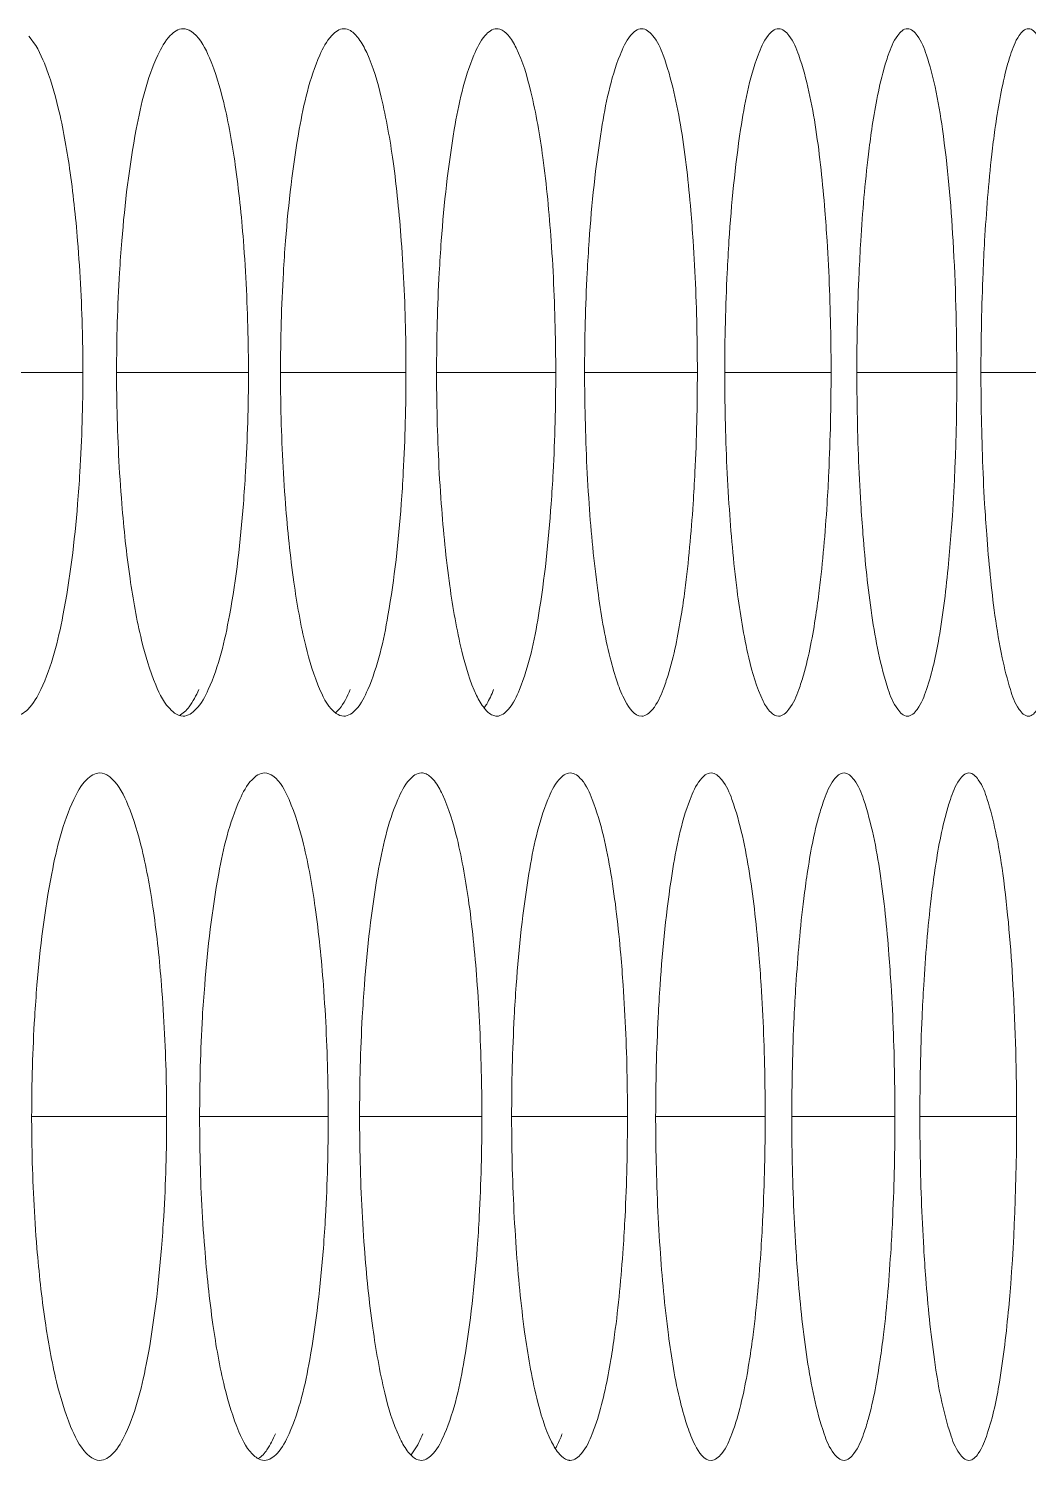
# Model space of a CAD drawing. Header units: millimetres. Extents: x 1177 to 4147, y 93 to 2194.
# Drawn here: x 2907.68 to 2916.4, y 1369.09 to 1381.58 of the extents above; entities that cross this region are included whole.
import ezdxf

# ---------------------------------------------------------------- set-up
doc = ezdxf.new("R2010")
doc.units = ezdxf.units.MM
doc.header["$LTSCALE"] = 0.1
doc.layers.add('标注', color=251, linetype='Continuous', lineweight=9)

msp = doc.modelspace()

# ---------------------------------------------------------------- linework, layer by layer
at = {"layer": '标注'}
for p, q in [((2906.944, 1378.582), (2908.15, 1378.582)), ((2908.444, 1378.582), (2909.595, 1378.582)), ((2909.875, 1378.582), (2910.97, 1378.582)), ((2911.237, 1378.582), (2912.277, 1378.582)), ((2912.529, 1378.582), (2913.513, 1378.582)), ((2913.752, 1378.582), (2914.68, 1378.582)), ((2914.905, 1378.582), (2915.777, 1378.582)), ((2915.988, 1378.582), (2916.804, 1378.582)), ((2907.703, 1372.087), (2908.881, 1372.087)), ((2909.169, 1372.087), (2910.291, 1372.087)), ((2910.565, 1372.087), (2911.632, 1372.087)), ((2911.892, 1372.087), (2912.903, 1372.087)), ((2913.149, 1372.087), (2914.105, 1372.087)), ((2914.337, 1372.087), (2915.237, 1372.087)), ((2915.455, 1372.087), (2916.299, 1372.087))]:
    msp.add_line(p, q, dxfattribs=at)
for points, knots in [([(2908.104, 1379.73), (2908.087, 1379.941), (2908.045, 1380.33), (2907.954, 1380.85), (2907.84, 1381.239), (2907.739, 1381.449), (2907.677, 1381.516)], [0, 0, 0, 0, 0.343252, 0.632232, 0.852748, 1, 1, 1, 1]), ([(2909.025, 1381.582), (2908.983, 1381.582), (2908.882, 1381.51), (2908.833, 1381.412), (2908.804, 1381.351)], [0, 0, 0, 0, 0.384136, 1, 1, 1, 1]), ([(2909.115, 1381.544), (2909.108, 1381.55), (2909.082, 1381.57), (2909.049, 1381.582), (2909.025, 1381.582)], [0, 0, 0, 0, 0.282086, 1, 1, 1, 1]), ([(2909.551, 1379.73), (2909.534, 1379.951), (2909.492, 1380.356), (2909.399, 1380.894), (2909.285, 1381.281), (2909.18, 1381.488), (2909.115, 1381.544)], [0, 0, 0, 0, 0.353299, 0.646273, 0.86342, 1, 1, 1, 1]), ([(2910.428, 1381.582), (2910.388, 1381.582), (2910.291, 1381.508), (2910.245, 1381.412), (2910.218, 1381.351)], [0, 0, 0, 0, 0.378328, 1, 1, 1, 1]), ([(2910.929, 1379.73), (2910.912, 1379.962), (2910.871, 1380.383), (2910.775, 1380.933), (2910.671, 1381.295), (2910.57, 1381.486), (2910.514, 1381.548), (2910.485, 1381.565)], [0, 0, 0, 0, 0.364158, 0.661207, 0.874207, 0.947517, 1, 1, 1, 1]), ([(2911.762, 1381.582), (2911.723, 1381.582), (2911.63, 1381.506), (2911.589, 1381.412), (2911.563, 1381.351)], [0, 0, 0, 0, 0.37223, 1, 1, 1, 1]), ([(2912.237, 1379.73), (2912.22, 1379.972), (2912.179, 1380.41), (2912.083, 1380.974), (2911.978, 1381.337), (2911.876, 1381.518), (2911.817, 1381.57), (2911.788, 1381.578)], [0, 0, 0, 0, 0.376417, 0.678059, 0.88637, 0.953961, 1, 1, 1, 1]), ([(2913.027, 1381.582), (2912.989, 1381.582), (2912.9, 1381.504), (2912.862, 1381.411), (2912.838, 1381.351)], [0, 0, 0, 0, 0.36584, 1, 1, 1, 1]), ([(2913.372, 1380.703), (2913.336, 1380.922), (2913.276, 1381.21), (2913.153, 1381.504), (2913.064, 1381.582), (2913.027, 1381.582)], [0, 0, 0, 0, 0.68404, 0.884461, 1, 1, 1, 1]), ([(2914.222, 1381.582), (2914.185, 1381.582), (2914.101, 1381.501), (2914.066, 1381.411), (2914.043, 1381.351)], [0, 0, 0, 0, 0.359161, 1, 1, 1, 1]), ([(2914.547, 1380.703), (2914.514, 1380.922), (2914.456, 1381.209), (2914.342, 1381.501), (2914.258, 1381.582), (2914.222, 1381.582)], [0, 0, 0, 0, 0.688296, 0.888112, 1, 1, 1, 1]), ([(2915.347, 1381.582), (2915.312, 1381.582), (2915.232, 1381.499), (2915.2, 1381.411), (2915.179, 1381.351)], [0, 0, 0, 0, 0.352199, 1, 1, 1, 1]), ([(2915.777, 1378.582), (2915.777, 1378.965), (2915.758, 1379.673), (2915.687, 1380.507), (2915.599, 1381.045), (2915.525, 1381.324), (2915.461, 1381.499), (2915.381, 1381.582), (2915.347, 1381.582)], [0, 0, 0, 0, 0.372429, 0.689732, 0.811883, 0.904664, 0.966442, 1, 1, 1, 1]), ([(2916.402, 1381.582), (2916.369, 1381.582), (2916.293, 1381.496), (2916.265, 1381.41), (2916.245, 1381.351)], [0, 0, 0, 0, 0.34497, 1, 1, 1, 1]), ([(2916.804, 1378.582), (2916.804, 1378.965), (2916.786, 1379.673), (2916.72, 1380.507), (2916.638, 1381.045), (2916.568, 1381.323), (2916.51, 1381.496), (2916.435, 1381.582), (2916.402, 1381.582)], [0, 0, 0, 0, 0.373515, 0.691581, 0.813864, 0.906521, 0.967776, 1, 1, 1, 1]), ([(2908.804, 1381.351), (2908.709, 1381.147), (2908.581, 1380.603), (2908.516, 1380.056), (2908.49, 1379.73)], [0, 0, 0, 0, 0.407017, 1, 1, 1, 1]), ([(2910.218, 1381.351), (2910.128, 1381.146), (2910.006, 1380.602), (2909.944, 1380.056), (2909.919, 1379.73)], [0, 0, 0, 0, 0.406317, 1, 1, 1, 1]), ([(2911.563, 1381.351), (2911.476, 1381.145), (2911.361, 1380.601), (2911.302, 1380.056), (2911.278, 1379.73)], [0, 0, 0, 0, 0.405644, 1, 1, 1, 1]), ([(2912.838, 1381.351), (2912.755, 1381.144), (2912.647, 1380.6), (2912.591, 1380.055), (2912.568, 1379.73)], [0, 0, 0, 0, 0.405, 1, 1, 1, 1]), ([(2914.043, 1381.351), (2913.965, 1381.143), (2913.863, 1380.6), (2913.81, 1380.055), (2913.789, 1379.73)], [0, 0, 0, 0, 0.404385, 1, 1, 1, 1]), ([(2915.179, 1381.351), (2915.164, 1381.309), (2915.1, 1381.097), (2915.061, 1380.878), (2915.035, 1380.703)], [0, 0, 0, 0, 0.198383, 1, 1, 1, 1]), ([(2916.245, 1381.351), (2916.231, 1381.309), (2916.171, 1381.097), (2916.135, 1380.878), (2916.11, 1380.703)], [0, 0, 0, 0, 0.197891, 1, 1, 1, 1]), ([(2913.476, 1379.73), (2913.47, 1379.818), (2913.445, 1380.144), (2913.41, 1380.469), (2913.372, 1380.703)], [0, 0, 0, 0, 0.272672, 1, 1, 1, 1]), ([(2914.645, 1379.73), (2914.639, 1379.818), (2914.616, 1380.144), (2914.583, 1380.469), (2914.547, 1380.703)], [0, 0, 0, 0, 0.272763, 1, 1, 1, 1]), ([(2915.035, 1380.703), (2915.025, 1380.631), (2914.982, 1380.307), (2914.955, 1379.982), (2914.939, 1379.73)], [0, 0, 0, 0, 0.224658, 1, 1, 1, 1]), ([(2916.11, 1380.703), (2916.1, 1380.631), (2916.06, 1380.307), (2916.035, 1379.982), (2916.02, 1379.73)], [0, 0, 0, 0, 0.224554, 1, 1, 1, 1]), ([(2908.15, 1378.582), (2908.15, 1378.68), (2908.146, 1379.063), (2908.127, 1379.446), (2908.104, 1379.73)], [0, 0, 0, 0, 0.255908, 1, 1, 1, 1]), ([(2908.49, 1379.73), (2908.482, 1379.637), (2908.456, 1379.255), (2908.444, 1378.873), (2908.444, 1378.582)], [0, 0, 0, 0, 0.241932, 1, 1, 1, 1]), ([(2909.595, 1378.582), (2909.595, 1378.68), (2909.591, 1379.063), (2909.573, 1379.446), (2909.551, 1379.73)], [0, 0, 0, 0, 0.255929, 1, 1, 1, 1]), ([(2909.919, 1379.73), (2909.911, 1379.637), (2909.886, 1379.255), (2909.875, 1378.873), (2909.875, 1378.582)], [0, 0, 0, 0, 0.241898, 1, 1, 1, 1]), ([(2910.97, 1378.582), (2910.97, 1378.68), (2910.967, 1379.063), (2910.95, 1379.446), (2910.929, 1379.73)], [0, 0, 0, 0, 0.255949, 1, 1, 1, 1]), ([(2911.278, 1379.73), (2911.271, 1379.637), (2911.247, 1379.255), (2911.237, 1378.873), (2911.237, 1378.582)], [0, 0, 0, 0, 0.241865, 1, 1, 1, 1]), ([(2912.277, 1378.582), (2912.277, 1378.68), (2912.273, 1379.063), (2912.257, 1379.446), (2912.237, 1379.73)], [0, 0, 0, 0, 0.255968, 1, 1, 1, 1]), ([(2912.568, 1379.73), (2912.562, 1379.637), (2912.539, 1379.255), (2912.529, 1378.873), (2912.529, 1378.582)], [0, 0, 0, 0, 0.241834, 1, 1, 1, 1]), ([(2913.513, 1378.582), (2913.513, 1378.68), (2913.51, 1379.063), (2913.495, 1379.446), (2913.476, 1379.73)], [0, 0, 0, 0, 0.255986, 1, 1, 1, 1]), ([(2913.789, 1379.73), (2913.783, 1379.637), (2913.761, 1379.255), (2913.752, 1378.872), (2913.752, 1378.582)], [0, 0, 0, 0, 0.241805, 1, 1, 1, 1]), ([(2914.68, 1378.582), (2914.68, 1378.68), (2914.677, 1379.063), (2914.663, 1379.446), (2914.645, 1379.73)], [0, 0, 0, 0, 0.256003, 1, 1, 1, 1]), ([(2914.939, 1379.73), (2914.934, 1379.637), (2914.913, 1379.255), (2914.905, 1378.872), (2914.905, 1378.582)], [0, 0, 0, 0, 0.241777, 1, 1, 1, 1]), ([(2916.02, 1379.73), (2916.015, 1379.637), (2915.996, 1379.255), (2915.988, 1378.872), (2915.988, 1378.582)], [0, 0, 0, 0, 0.241751, 1, 1, 1, 1]), ([(2908.104, 1377.435), (2908.112, 1377.527), (2908.139, 1377.909), (2908.15, 1378.292), (2908.15, 1378.582)], [0, 0, 0, 0, 0.24194, 1, 1, 1, 1]), ([(2908.444, 1378.582), (2908.444, 1378.484), (2908.448, 1378.102), (2908.467, 1377.719), (2908.49, 1377.435)], [0, 0, 0, 0, 0.255912, 1, 1, 1, 1]), ([(2909.551, 1377.435), (2909.558, 1377.527), (2909.584, 1377.909), (2909.595, 1378.292), (2909.595, 1378.582)], [0, 0, 0, 0, 0.241906, 1, 1, 1, 1]), ([(2909.875, 1378.582), (2909.875, 1378.484), (2909.879, 1378.102), (2909.897, 1377.719), (2909.919, 1377.435)], [0, 0, 0, 0, 0.255933, 1, 1, 1, 1]), ([(2910.929, 1377.435), (2910.936, 1377.527), (2910.96, 1377.909), (2910.97, 1378.292), (2910.97, 1378.582)], [0, 0, 0, 0, 0.241873, 1, 1, 1, 1]), ([(2911.237, 1378.582), (2911.237, 1378.484), (2911.241, 1378.102), (2911.257, 1377.719), (2911.278, 1377.435)], [0, 0, 0, 0, 0.255953, 1, 1, 1, 1]), ([(2912.237, 1377.435), (2912.244, 1377.527), (2912.267, 1377.909), (2912.277, 1378.292), (2912.277, 1378.582)], [0, 0, 0, 0, 0.241842, 1, 1, 1, 1]), ([(2912.529, 1378.582), (2912.529, 1378.484), (2912.533, 1378.102), (2912.548, 1377.719), (2912.568, 1377.435)], [0, 0, 0, 0, 0.255971, 1, 1, 1, 1]), ([(2913.476, 1377.435), (2913.482, 1377.527), (2913.504, 1377.909), (2913.513, 1378.292), (2913.513, 1378.582)], [0, 0, 0, 0, 0.241812, 1, 1, 1, 1]), ([(2913.752, 1378.582), (2913.752, 1378.484), (2913.755, 1378.102), (2913.77, 1377.719), (2913.789, 1377.435)], [0, 0, 0, 0, 0.255989, 1, 1, 1, 1]), ([(2914.645, 1377.435), (2914.651, 1377.527), (2914.671, 1377.91), (2914.68, 1378.292), (2914.68, 1378.582)], [0, 0, 0, 0, 0.241784, 1, 1, 1, 1]), ([(2914.905, 1378.582), (2914.905, 1378.484), (2914.908, 1378.102), (2914.922, 1377.719), (2914.939, 1377.435)], [0, 0, 0, 0, 0.256006, 1, 1, 1, 1]), ([(2915.512, 1375.814), (2915.563, 1375.96), (2915.64, 1376.327), (2915.751, 1377.25), (2915.777, 1378.026), (2915.777, 1378.582)], [0, 0, 0, 0, 0.166119, 0.401654, 1, 1, 1, 1]), ([(2915.988, 1378.582), (2915.988, 1378.484), (2915.991, 1378.102), (2916.004, 1377.719), (2916.02, 1377.435)], [0, 0, 0, 0, 0.256022, 1, 1, 1, 1]), ([(2907.782, 1375.814), (2907.88, 1376.017), (2908.011, 1376.562), (2908.078, 1377.109), (2908.104, 1377.435)], [0, 0, 0, 0, 0.407475, 1, 1, 1, 1]), ([(2908.49, 1377.435), (2908.507, 1377.217), (2908.55, 1376.818), (2908.643, 1376.287), (2908.758, 1375.899), (2908.861, 1375.69), (2908.925, 1375.63)], [0, 0, 0, 0, 0.349668, 0.641268, 0.859711, 1, 1, 1, 1]), ([(2909.244, 1375.814), (2909.338, 1376.018), (2909.463, 1376.562), (2909.526, 1377.109), (2909.551, 1377.435)], [0, 0, 0, 0, 0.406757, 1, 1, 1, 1]), ([(2909.919, 1377.435), (2909.936, 1377.207), (2909.978, 1376.792), (2910.074, 1376.243), (2910.189, 1375.859), (2910.294, 1375.653), (2910.361, 1375.606)], [0, 0, 0, 0, 0.360647, 0.656591, 0.871311, 1, 1, 1, 1]), ([(2910.637, 1375.814), (2910.726, 1376.019), (2910.845, 1376.563), (2910.905, 1377.109), (2910.929, 1377.435)], [0, 0, 0, 0, 0.406066, 1, 1, 1, 1]), ([(2911.278, 1377.435), (2911.296, 1377.196), (2911.338, 1376.764), (2911.435, 1376.204), (2911.54, 1375.842), (2911.642, 1375.657), (2911.698, 1375.602), (2911.727, 1375.59)], [0, 0, 0, 0, 0.372333, 0.672575, 0.882635, 0.952132, 1, 1, 1, 1]), ([(2911.96, 1375.814), (2912.045, 1376.02), (2912.157, 1376.564), (2912.214, 1377.109), (2912.237, 1377.435)], [0, 0, 0, 0, 0.405403, 1, 1, 1, 1]), ([(2912.568, 1377.435), (2912.586, 1377.182), (2912.629, 1376.73), (2912.715, 1376.212), (2912.808, 1375.886), (2912.877, 1375.714), (2912.962, 1375.582), (2913.027, 1375.582)], [0, 0, 0, 0, 0.389161, 0.695877, 0.811486, 0.900262, 1, 1, 1, 1]), ([(2913.372, 1376.462), (2913.384, 1376.534), (2913.43, 1376.857), (2913.459, 1377.183), (2913.476, 1377.435)], [0, 0, 0, 0, 0.224828, 1, 1, 1, 1]), ([(2913.789, 1377.435), (2913.805, 1377.183), (2913.845, 1376.731), (2913.937, 1376.155), (2914.039, 1375.794), (2914.136, 1375.622), (2914.196, 1375.582), (2914.222, 1375.582)], [0, 0, 0, 0, 0.389812, 0.696656, 0.899917, 0.961012, 1, 1, 1, 1]), ([(2914.547, 1376.462), (2914.558, 1376.534), (2914.602, 1376.857), (2914.629, 1377.183), (2914.645, 1377.435)], [0, 0, 0, 0, 0.224714, 1, 1, 1, 1]), ([(2914.939, 1377.435), (2914.945, 1377.346), (2914.968, 1377.021), (2915.001, 1376.696), (2915.035, 1376.462)], [0, 0, 0, 0, 0.272803, 1, 1, 1, 1]), ([(2916.02, 1377.435), (2916.026, 1377.346), (2916.047, 1377.021), (2916.078, 1376.696), (2916.11, 1376.462)], [0, 0, 0, 0, 0.272887, 1, 1, 1, 1]), ([(2913.214, 1375.814), (2913.23, 1375.855), (2913.301, 1376.067), (2913.344, 1376.286), (2913.372, 1376.462)], [0, 0, 0, 0, 0.199302, 1, 1, 1, 1]), ([(2914.398, 1375.814), (2914.413, 1375.855), (2914.48, 1376.067), (2914.52, 1376.286), (2914.547, 1376.462)], [0, 0, 0, 0, 0.198767, 1, 1, 1, 1]), ([(2915.035, 1376.462), (2915.068, 1376.243), (2915.123, 1375.956), (2915.232, 1375.666), (2915.312, 1375.582), (2915.347, 1375.582)], [0, 0, 0, 0, 0.692122, 0.891575, 1, 1, 1, 1]), ([(2916.11, 1376.462), (2916.128, 1376.337), (2916.162, 1376.12), (2916.233, 1375.841), (2916.293, 1375.668), (2916.369, 1375.582), (2916.402, 1375.582)], [0, 0, 0, 0, 0.396145, 0.696516, 0.895316, 1, 1, 1, 1]), ([(2907.553, 1375.582), (2907.596, 1375.582), (2907.701, 1375.653), (2907.752, 1375.752), (2907.782, 1375.814)], [0, 0, 0, 0, 0.389686, 1, 1, 1, 1]), ([(2908.989, 1375.589), (2909.025, 1375.602), (2909.096, 1375.676), (2909.138, 1375.761), (2909.161, 1375.814)], [0, 0, 0, 0, 0.398504, 1, 1, 1, 1]), ([(2909.025, 1375.582), (2909.067, 1375.582), (2909.168, 1375.655), (2909.216, 1375.753), (2909.244, 1375.814)], [0, 0, 0, 0, 0.384127, 1, 1, 1, 1]), ([(2910.356, 1375.612), (2910.368, 1375.622), (2910.423, 1375.68), (2910.458, 1375.754), (2910.482, 1375.814)], [0, 0, 0, 0, 0.193099, 1, 1, 1, 1]), ([(2910.428, 1375.582), (2910.469, 1375.582), (2910.566, 1375.657), (2910.61, 1375.753), (2910.637, 1375.814)], [0, 0, 0, 0, 0.37828, 1, 1, 1, 1]), ([(2911.653, 1375.656), (2911.661, 1375.667), (2911.693, 1375.716), (2911.717, 1375.77), (2911.734, 1375.814)], [0, 0, 0, 0, 0.212146, 1, 1, 1, 1]), ([(2911.762, 1375.582), (2911.801, 1375.582), (2911.894, 1375.659), (2911.935, 1375.753), (2911.96, 1375.814)], [0, 0, 0, 0, 0.372142, 1, 1, 1, 1]), ([(2913.027, 1375.582), (2913.064, 1375.582), (2913.153, 1375.661), (2913.19, 1375.754), (2913.214, 1375.814)], [0, 0, 0, 0, 0.36571, 1, 1, 1, 1]), ([(2914.222, 1375.582), (2914.258, 1375.582), (2914.342, 1375.664), (2914.376, 1375.754), (2914.398, 1375.814)], [0, 0, 0, 0, 0.358988, 1, 1, 1, 1]), ([(2915.347, 1375.582), (2915.381, 1375.582), (2915.461, 1375.666), (2915.492, 1375.754), (2915.512, 1375.814)], [0, 0, 0, 0, 0.351982, 1, 1, 1, 1]), ([(2916.402, 1375.582), (2916.435, 1375.582), (2916.51, 1375.669), (2916.538, 1375.754), (2916.557, 1375.814)], [0, 0, 0, 0, 0.34471, 1, 1, 1, 1]), ([(2908.925, 1375.63), (2908.933, 1375.623), (2908.961, 1375.598), (2908.998, 1375.582), (2909.025, 1375.582)], [0, 0, 0, 0, 0.288207, 1, 1, 1, 1]), ([(2908.298, 1375.087), (2908.254, 1375.087), (2908.151, 1375.016), (2908.101, 1374.917), (2908.071, 1374.855)], [0, 0, 0, 0, 0.386933, 1, 1, 1, 1]), ([(2908.404, 1375.035), (2908.396, 1375.043), (2908.366, 1375.07), (2908.326, 1375.087), (2908.298, 1375.087)], [0, 0, 0, 0, 0.288854, 1, 1, 1, 1]), ([(2908.836, 1373.234), (2908.819, 1373.451), (2908.778, 1373.847), (2908.685, 1374.377), (2908.571, 1374.765), (2908.468, 1374.974), (2908.404, 1375.035)], [0, 0, 0, 0, 0.348125, 0.639047, 0.857939, 1, 1, 1, 1]), ([(2909.735, 1375.087), (2909.694, 1375.087), (2909.595, 1375.014), (2909.548, 1374.917), (2909.52, 1374.855)], [0, 0, 0, 0, 0.381268, 1, 1, 1, 1]), ([(2910.249, 1373.234), (2910.232, 1373.461), (2910.19, 1373.873), (2910.096, 1374.42), (2909.981, 1374.805), (2909.876, 1375.011), (2909.809, 1375.06)], [0, 0, 0, 0, 0.358786, 0.65392, 0.869192, 1, 1, 1, 1]), ([(2911.104, 1375.087), (2911.064, 1375.087), (2910.969, 1375.012), (2910.926, 1374.916), (2910.899, 1374.855)], [0, 0, 0, 0, 0.375316, 1, 1, 1, 1]), ([(2911.592, 1373.234), (2911.575, 1373.472), (2911.534, 1373.901), (2911.438, 1374.459), (2911.333, 1374.821), (2911.231, 1375.008), (2911.174, 1375.065), (2911.145, 1375.078)], [0, 0, 0, 0, 0.370156, 0.669475, 0.880231, 0.950761, 1, 1, 1, 1]), ([(2912.403, 1375.087), (2912.365, 1375.087), (2912.274, 1375.01), (2912.234, 1374.916), (2912.209, 1374.855)], [0, 0, 0, 0, 0.369072, 1, 1, 1, 1]), ([(2912.758, 1374.208), (2912.722, 1374.427), (2912.66, 1374.715), (2912.532, 1375.01), (2912.442, 1375.087), (2912.403, 1375.087)], [0, 0, 0, 0, 0.68191, 0.882647, 1, 1, 1, 1]), ([(2913.633, 1375.087), (2913.596, 1375.087), (2913.509, 1375.007), (2913.473, 1374.916), (2913.449, 1374.855)], [0, 0, 0, 0, 0.362536, 1, 1, 1, 1]), ([(2913.968, 1374.208), (2913.934, 1374.427), (2913.875, 1374.714), (2913.756, 1375.007), (2913.67, 1375.087), (2913.633, 1375.087)], [0, 0, 0, 0, 0.686169, 0.886283, 1, 1, 1, 1]), ([(2914.793, 1375.087), (2914.757, 1375.087), (2914.675, 1375.005), (2914.642, 1374.916), (2914.62, 1374.855)], [0, 0, 0, 0, 0.355714, 1, 1, 1, 1]), ([(2915.108, 1374.208), (2915.076, 1374.427), (2915.02, 1374.714), (2914.91, 1375.005), (2914.828, 1375.087), (2914.793, 1375.087)], [0, 0, 0, 0, 0.690419, 0.889948, 1, 1, 1, 1]), ([(2915.883, 1375.087), (2915.849, 1375.087), (2915.771, 1375.002), (2915.741, 1374.915), (2915.721, 1374.855)], [0, 0, 0, 0, 0.348617, 1, 1, 1, 1]), ([(2916.299, 1372.087), (2916.299, 1372.47), (2916.281, 1373.178), (2916.212, 1374.011), (2916.127, 1374.55), (2916.055, 1374.828), (2915.994, 1375.002), (2915.917, 1375.087), (2915.883, 1375.087)], [0, 0, 0, 0, 0.372977, 0.690664, 0.812881, 0.905598, 0.967111, 1, 1, 1, 1]), ([(2908.071, 1374.855), (2907.975, 1374.652), (2907.843, 1374.108), (2907.776, 1373.561), (2907.749, 1373.234)], [0, 0, 0, 0, 0.407378, 1, 1, 1, 1]), ([(2909.52, 1374.855), (2909.427, 1374.651), (2909.302, 1374.107), (2909.239, 1373.561), (2909.213, 1373.234)], [0, 0, 0, 0, 0.406664, 1, 1, 1, 1]), ([(2910.899, 1374.855), (2910.811, 1374.65), (2910.692, 1374.106), (2910.632, 1373.56), (2910.607, 1373.234)], [0, 0, 0, 0, 0.405977, 1, 1, 1, 1]), ([(2912.209, 1374.855), (2912.125, 1374.649), (2912.013, 1374.106), (2911.955, 1373.56), (2911.932, 1373.234)], [0, 0, 0, 0, 0.405318, 1, 1, 1, 1]), ([(2913.449, 1374.855), (2913.369, 1374.648), (2913.264, 1374.105), (2913.209, 1373.56), (2913.187, 1373.234)], [0, 0, 0, 0, 0.404689, 1, 1, 1, 1]), ([(2914.62, 1374.855), (2914.605, 1374.814), (2914.538, 1374.602), (2914.498, 1374.383), (2914.472, 1374.208)], [0, 0, 0, 0, 0.198639, 1, 1, 1, 1]), ([(2915.721, 1374.855), (2915.707, 1374.814), (2915.644, 1374.602), (2915.607, 1374.383), (2915.582, 1374.208)], [0, 0, 0, 0, 0.198134, 1, 1, 1, 1]), ([(2912.865, 1373.234), (2912.859, 1373.323), (2912.834, 1373.649), (2912.797, 1373.974), (2912.758, 1374.208)], [0, 0, 0, 0, 0.272625, 1, 1, 1, 1]), ([(2914.069, 1373.234), (2914.064, 1373.323), (2914.04, 1373.649), (2914.005, 1373.973), (2913.968, 1374.208)], [0, 0, 0, 0, 0.272718, 1, 1, 1, 1]), ([(2914.472, 1374.208), (2914.461, 1374.135), (2914.417, 1373.812), (2914.389, 1373.487), (2914.373, 1373.234)], [0, 0, 0, 0, 0.224713, 1, 1, 1, 1]), ([(2915.203, 1373.234), (2915.198, 1373.323), (2915.176, 1373.648), (2915.143, 1373.973), (2915.108, 1374.208)], [0, 0, 0, 0, 0.272807, 1, 1, 1, 1]), ([(2915.582, 1374.208), (2915.571, 1374.135), (2915.53, 1373.812), (2915.504, 1373.487), (2915.489, 1373.234)], [0, 0, 0, 0, 0.224605, 1, 1, 1, 1]), ([(2907.749, 1373.234), (2907.742, 1373.142), (2907.714, 1372.76), (2907.703, 1372.377), (2907.703, 1372.087)], [0, 0, 0, 0, 0.24195, 1, 1, 1, 1]), ([(2908.881, 1372.087), (2908.881, 1372.185), (2908.877, 1372.568), (2908.859, 1372.951), (2908.836, 1373.234)], [0, 0, 0, 0, 0.255919, 1, 1, 1, 1]), ([(2909.213, 1373.234), (2909.205, 1373.142), (2909.179, 1372.76), (2909.169, 1372.377), (2909.169, 1372.087)], [0, 0, 0, 0, 0.241915, 1, 1, 1, 1]), ([(2910.291, 1372.087), (2910.291, 1372.185), (2910.288, 1372.568), (2910.27, 1372.95), (2910.249, 1373.234)], [0, 0, 0, 0, 0.255939, 1, 1, 1, 1]), ([(2910.607, 1373.234), (2910.6, 1373.142), (2910.575, 1372.76), (2910.565, 1372.377), (2910.565, 1372.087)], [0, 0, 0, 0, 0.241881, 1, 1, 1, 1]), ([(2911.632, 1372.087), (2911.632, 1372.185), (2911.629, 1372.568), (2911.612, 1372.95), (2911.592, 1373.234)], [0, 0, 0, 0, 0.255958, 1, 1, 1, 1]), ([(2911.932, 1373.234), (2911.925, 1373.142), (2911.902, 1372.76), (2911.892, 1372.377), (2911.892, 1372.087)], [0, 0, 0, 0, 0.24185, 1, 1, 1, 1]), ([(2912.903, 1372.087), (2912.903, 1372.185), (2912.9, 1372.568), (2912.885, 1372.95), (2912.865, 1373.234)], [0, 0, 0, 0, 0.255977, 1, 1, 1, 1]), ([(2913.187, 1373.234), (2913.181, 1373.142), (2913.159, 1372.76), (2913.149, 1372.377), (2913.149, 1372.087)], [0, 0, 0, 0, 0.24182, 1, 1, 1, 1]), ([(2914.105, 1372.087), (2914.105, 1372.185), (2914.102, 1372.568), (2914.088, 1372.95), (2914.069, 1373.234)], [0, 0, 0, 0, 0.255994, 1, 1, 1, 1]), ([(2914.373, 1373.234), (2914.367, 1373.142), (2914.346, 1372.76), (2914.337, 1372.377), (2914.337, 1372.087)], [0, 0, 0, 0, 0.241791, 1, 1, 1, 1]), ([(2915.237, 1372.087), (2915.237, 1372.185), (2915.234, 1372.568), (2915.221, 1372.95), (2915.203, 1373.234)], [0, 0, 0, 0, 0.256011, 1, 1, 1, 1]), ([(2915.489, 1373.234), (2915.483, 1373.142), (2915.463, 1372.76), (2915.455, 1372.377), (2915.455, 1372.087)], [0, 0, 0, 0, 0.241764, 1, 1, 1, 1]), ([(2907.703, 1372.087), (2907.703, 1371.989), (2907.707, 1371.606), (2907.726, 1371.224), (2907.749, 1370.94)], [0, 0, 0, 0, 0.255902, 1, 1, 1, 1]), ([(2908.836, 1370.94), (2908.844, 1371.032), (2908.87, 1371.414), (2908.881, 1371.797), (2908.881, 1372.087)], [0, 0, 0, 0, 0.241923, 1, 1, 1, 1]), ([(2909.169, 1372.087), (2909.169, 1371.989), (2909.172, 1371.606), (2909.19, 1371.224), (2909.213, 1370.94)], [0, 0, 0, 0, 0.255923, 1, 1, 1, 1]), ([(2910.249, 1370.94), (2910.256, 1371.032), (2910.281, 1371.414), (2910.291, 1371.797), (2910.291, 1372.087)], [0, 0, 0, 0, 0.241889, 1, 1, 1, 1]), ([(2910.565, 1372.087), (2910.565, 1371.989), (2910.569, 1371.607), (2910.586, 1371.224), (2910.607, 1370.94)], [0, 0, 0, 0, 0.255943, 1, 1, 1, 1]), ([(2911.592, 1370.94), (2911.599, 1371.032), (2911.622, 1371.414), (2911.632, 1371.797), (2911.632, 1372.087)], [0, 0, 0, 0, 0.241857, 1, 1, 1, 1]), ([(2911.892, 1372.087), (2911.892, 1371.989), (2911.895, 1371.607), (2911.912, 1371.224), (2911.932, 1370.94)], [0, 0, 0, 0, 0.255962, 1, 1, 1, 1]), ([(2912.865, 1370.94), (2912.872, 1371.032), (2912.894, 1371.414), (2912.903, 1371.797), (2912.903, 1372.087)], [0, 0, 0, 0, 0.241827, 1, 1, 1, 1]), ([(2913.149, 1372.087), (2913.149, 1371.989), (2913.153, 1371.607), (2913.168, 1371.224), (2913.187, 1370.94)], [0, 0, 0, 0, 0.25598, 1, 1, 1, 1]), ([(2914.069, 1370.94), (2914.075, 1371.032), (2914.096, 1371.414), (2914.105, 1371.797), (2914.105, 1372.087)], [0, 0, 0, 0, 0.241798, 1, 1, 1, 1]), ([(2914.337, 1372.087), (2914.337, 1371.989), (2914.34, 1371.607), (2914.355, 1371.224), (2914.373, 1370.94)], [0, 0, 0, 0, 0.255998, 1, 1, 1, 1]), ([(2915.203, 1370.94), (2915.209, 1371.032), (2915.229, 1371.414), (2915.237, 1371.797), (2915.237, 1372.087)], [0, 0, 0, 0, 0.241771, 1, 1, 1, 1]), ([(2915.455, 1372.087), (2915.455, 1371.989), (2915.458, 1371.607), (2915.472, 1371.224), (2915.489, 1370.94)], [0, 0, 0, 0, 0.256014, 1, 1, 1, 1]), ([(2916.043, 1369.319), (2916.093, 1369.465), (2916.167, 1369.832), (2916.274, 1370.755), (2916.299, 1371.531), (2916.299, 1372.087)], [0, 0, 0, 0, 0.165903, 0.40142, 1, 1, 1, 1]), ([(2907.749, 1370.94), (2907.767, 1370.727), (2907.809, 1370.336), (2907.902, 1369.813), (2908.016, 1369.425), (2908.118, 1369.215), (2908.18, 1369.149)], [0, 0, 0, 0, 0.344652, 0.634249, 0.854362, 1, 1, 1, 1]), ([(2908.522, 1369.319), (2908.617, 1369.522), (2908.746, 1370.067), (2908.81, 1370.614), (2908.836, 1370.94)], [0, 0, 0, 0, 0.407112, 1, 1, 1, 1]), ([(2909.213, 1370.94), (2909.23, 1370.717), (2909.273, 1370.31), (2909.367, 1369.769), (2909.482, 1369.383), (2909.586, 1369.176), (2909.652, 1369.122)], [0, 0, 0, 0, 0.354996, 0.648712, 0.865362, 1, 1, 1, 1]), ([(2909.949, 1369.319), (2910.041, 1369.523), (2910.162, 1370.068), (2910.224, 1370.614), (2910.249, 1370.94)], [0, 0, 0, 0, 0.406408, 1, 1, 1, 1]), ([(2910.607, 1370.94), (2910.625, 1370.706), (2910.667, 1370.282), (2910.763, 1369.73), (2910.868, 1369.368), (2910.969, 1369.178), (2911.024, 1369.118), (2911.053, 1369.102)], [0, 0, 0, 0, 0.366167, 0.664077, 0.876453, 0.948818, 1, 1, 1, 1]), ([(2911.307, 1369.319), (2911.395, 1369.524), (2911.51, 1370.068), (2911.568, 1370.614), (2911.592, 1370.94)], [0, 0, 0, 0, 0.405731, 1, 1, 1, 1]), ([(2911.932, 1370.94), (2911.949, 1370.695), (2911.991, 1370.255), (2912.088, 1369.689), (2912.194, 1369.326), (2912.296, 1369.147), (2912.355, 1369.097), (2912.383, 1369.09)], [0, 0, 0, 0, 0.378761, 0.681383, 0.888916, 0.955378, 1, 1, 1, 1]), ([(2912.758, 1369.967), (2912.77, 1370.039), (2912.818, 1370.362), (2912.848, 1370.687), (2912.865, 1370.94)], [0, 0, 0, 0, 0.224887, 1, 1, 1, 1]), ([(2913.187, 1370.94), (2913.204, 1370.687), (2913.246, 1370.235), (2913.329, 1369.717), (2913.42, 1369.391), (2913.487, 1369.22), (2913.569, 1369.087), (2913.633, 1369.087)], [0, 0, 0, 0, 0.390043, 0.697257, 0.812903, 0.901523, 1, 1, 1, 1]), ([(2913.968, 1369.967), (2913.98, 1370.039), (2914.025, 1370.362), (2914.053, 1370.688), (2914.069, 1370.94)], [0, 0, 0, 0, 0.22477, 1, 1, 1, 1]), ([(2914.373, 1370.94), (2914.378, 1370.851), (2914.402, 1370.526), (2914.436, 1370.201), (2914.472, 1369.967)], [0, 0, 0, 0, 0.272759, 1, 1, 1, 1]), ([(2915.108, 1369.967), (2915.119, 1370.039), (2915.162, 1370.362), (2915.188, 1370.688), (2915.203, 1370.94)], [0, 0, 0, 0, 0.224659, 1, 1, 1, 1]), ([(2915.489, 1370.94), (2915.494, 1370.851), (2915.516, 1370.526), (2915.548, 1370.201), (2915.582, 1369.967)], [0, 0, 0, 0, 0.272845, 1, 1, 1, 1]), ([(2912.596, 1369.319), (2912.612, 1369.36), (2912.685, 1369.571), (2912.729, 1369.791), (2912.758, 1369.967)], [0, 0, 0, 0, 0.199577, 1, 1, 1, 1]), ([(2913.815, 1369.319), (2913.83, 1369.36), (2913.899, 1369.572), (2913.941, 1369.791), (2913.968, 1369.967)], [0, 0, 0, 0, 0.199032, 1, 1, 1, 1]), ([(2914.472, 1369.967), (2914.505, 1369.748), (2914.562, 1369.46), (2914.675, 1369.169), (2914.757, 1369.087), (2914.793, 1369.087)], [0, 0, 0, 0, 0.690007, 0.889741, 1, 1, 1, 1]), ([(2914.964, 1369.319), (2914.979, 1369.36), (2915.044, 1369.572), (2915.082, 1369.791), (2915.108, 1369.967)], [0, 0, 0, 0, 0.198508, 1, 1, 1, 1]), ([(2915.582, 1369.967), (2915.599, 1369.842), (2915.635, 1369.625), (2915.709, 1369.346), (2915.771, 1369.172), (2915.849, 1369.087), (2915.883, 1369.087)], [0, 0, 0, 0, 0.394755, 0.694432, 0.893483, 1, 1, 1, 1]), ([(2908.298, 1369.087), (2908.341, 1369.087), (2908.443, 1369.159), (2908.493, 1369.257), (2908.522, 1369.319)], [0, 0, 0, 0, 0.386942, 1, 1, 1, 1]), ([(2909.681, 1369.103), (2909.712, 1369.121), (2909.771, 1369.191), (2909.81, 1369.27), (2909.831, 1369.319)], [0, 0, 0, 0, 0.409155, 1, 1, 1, 1]), ([(2909.735, 1369.087), (2909.777, 1369.087), (2909.876, 1369.161), (2909.922, 1369.258), (2909.949, 1369.319)], [0, 0, 0, 0, 0.38124, 1, 1, 1, 1]), ([(2911.014, 1369.136), (2911.023, 1369.146), (2911.066, 1369.202), (2911.096, 1369.267), (2911.117, 1369.319)], [0, 0, 0, 0, 0.202158, 1, 1, 1, 1]), ([(2911.104, 1369.087), (2911.144, 1369.087), (2911.239, 1369.163), (2911.281, 1369.258), (2911.307, 1369.319)], [0, 0, 0, 0, 0.375248, 1, 1, 1, 1]), ([(2912.276, 1369.194), (2912.281, 1369.202), (2912.303, 1369.243), (2912.321, 1369.285), (2912.333, 1369.319)], [0, 0, 0, 0, 0.222587, 1, 1, 1, 1]), ([(2912.403, 1369.087), (2912.442, 1369.087), (2912.532, 1369.165), (2912.571, 1369.258), (2912.596, 1369.319)], [0, 0, 0, 0, 0.368963, 1, 1, 1, 1]), ([(2913.633, 1369.087), (2913.67, 1369.087), (2913.756, 1369.167), (2913.792, 1369.259), (2913.815, 1369.319)], [0, 0, 0, 0, 0.362385, 1, 1, 1, 1]), ([(2914.793, 1369.087), (2914.828, 1369.087), (2914.91, 1369.17), (2914.942, 1369.259), (2914.964, 1369.319)], [0, 0, 0, 0, 0.35552, 1, 1, 1, 1]), ([(2915.883, 1369.087), (2915.917, 1369.087), (2915.994, 1369.172), (2916.023, 1369.259), (2916.043, 1369.319)], [0, 0, 0, 0, 0.348379, 1, 1, 1, 1]), ([(2908.18, 1369.149), (2908.189, 1369.14), (2908.221, 1369.109), (2908.266, 1369.087), (2908.298, 1369.087)], [0, 0, 0, 0, 0.294748, 1, 1, 1, 1]), ([(2909.652, 1369.122), (2909.658, 1369.116), (2909.683, 1369.098), (2909.714, 1369.087), (2909.735, 1369.087)], [0, 0, 0, 0, 0.281138, 1, 1, 1, 1]), ([(2912.383, 1369.09), (2912.386, 1369.089), (2912.393, 1369.088), (2912.4, 1369.087), (2912.403, 1369.087)], [0, 0, 0, 0, 0.50399, 1, 1, 1, 1])]:
    msp.add_open_spline(points, degree=3, knots=knots, dxfattribs=at)
for points in [[(2910.485, 1381.565), (2910.468, 1381.575), (2910.448, 1381.582), (2910.428, 1381.582)], [(2911.788, 1381.578), (2911.78, 1381.581), (2911.771, 1381.582), (2911.762, 1381.582)], [(2910.361, 1375.606), (2910.381, 1375.592), (2910.405, 1375.582), (2910.428, 1375.582)], [(2911.727, 1375.59), (2911.738, 1375.585), (2911.75, 1375.582), (2911.762, 1375.582)], [(2909.809, 1375.06), (2909.788, 1375.076), (2909.761, 1375.087), (2909.735, 1375.087)], [(2911.145, 1375.078), (2911.133, 1375.084), (2911.118, 1375.087), (2911.104, 1375.087)], [(2911.053, 1369.102), (2911.068, 1369.093), (2911.086, 1369.087), (2911.104, 1369.087)]]:
    msp.add_open_spline(points, degree=3, dxfattribs=at)

doc.saveas('drawing.dxf')
